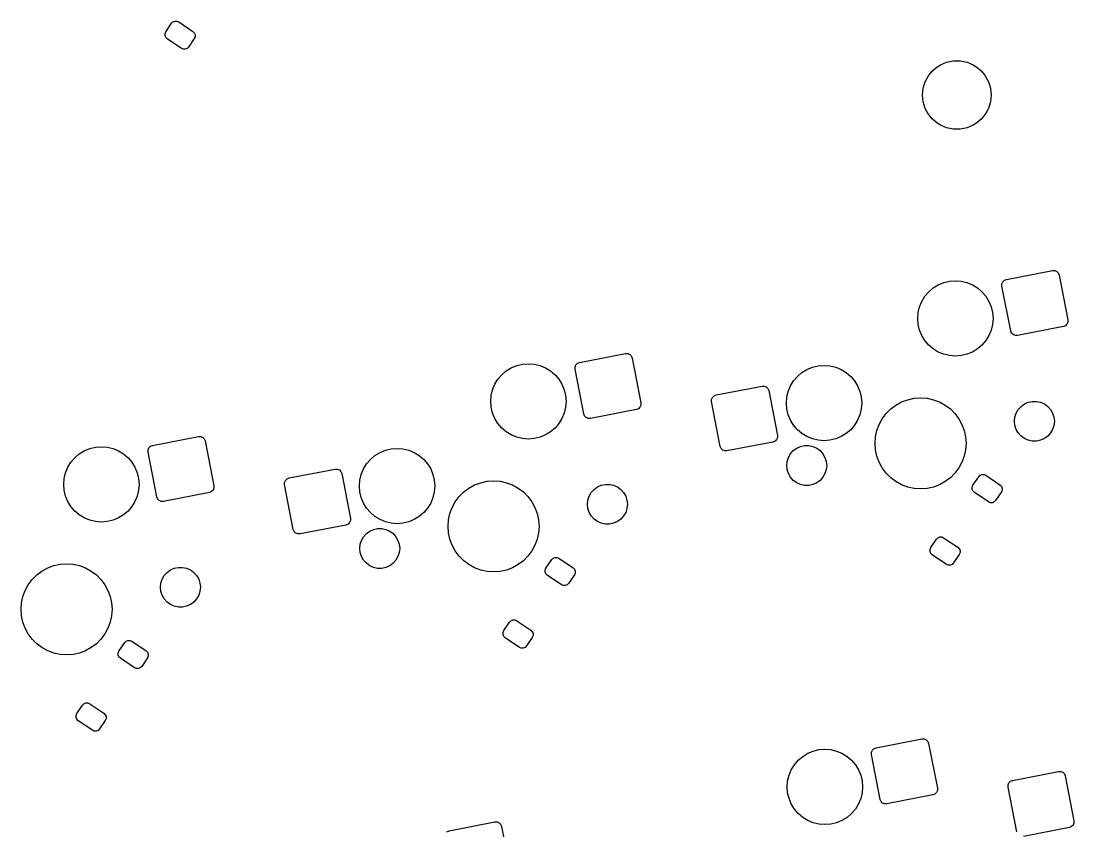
# Model space of a CAD drawing. Extents: x 101 to 518, y -308 to -134.
# Drawn here: x 300.83 to 346.94, y -213.43 to -177.96 of the extents above; entities that cross this region are included whole.
import ezdxf

# ---------------------------------------------------------------- set-up
doc = ezdxf.new("R2010")
doc.units = 0
doc.layers.add('BLACK', color=7, linetype='CONTINUOUS')

msp = doc.modelspace()

# ---------------------------------------------------------------- linework, layer by layer
at = {"layer": 'BLACK', "linetype": 'CONTINUOUS'}
for p, q in [((307.418812, -178.051044), (307.48116, -177.989238)), ((307.48116, -177.989238), (307.562413, -177.955996)), ((307.562413, -177.955996), (307.650203, -177.956379)), ((307.650203, -177.956379), (307.731164, -177.990329)), ((307.731164, -177.990329), (308.352942, -178.409723)), ((307.133225, -178.505071), (307.167175, -178.424111)), ((307.167175, -178.424111), (307.418812, -178.051044)), ((308.352942, -178.409723), (308.414748, -178.472071)), ((307.132842, -178.592861), (307.133225, -178.505071)), ((307.166084, -178.674115), (307.132842, -178.592861)), ((307.22789, -178.736463), (307.166084, -178.674115)), ((307.849668, -179.155857), (307.22789, -178.736463)), ((308.413657, -178.722075), (308.16202, -179.095142)), ((308.447607, -178.641115), (308.413657, -178.722075)), ((308.414748, -178.472071), (308.44799, -178.553325)), ((308.44799, -178.553325), (308.447607, -178.641115)), ((307.930629, -179.189807), (307.849668, -179.155857)), ((308.018419, -179.19019), (307.930629, -179.189807)), ((308.099672, -179.156948), (308.018419, -179.19019)), ((308.16202, -179.095142), (308.099672, -179.156948)), ((343.985327, -189.27359), (345.997663, -188.882432)), ((345.997663, -188.882432), (346.095207, -188.882857)), ((346.095207, -188.882857), (346.185163, -188.920579)), ((346.185163, -188.920579), (346.253836, -188.989854)), ((346.253836, -188.989854), (346.290772, -189.080136)), ((340.775383, -189.647539), (340.996145, -189.512256)), ((340.996145, -189.512256), (341.235351, -189.413174)), ((341.235351, -189.413174), (341.487112, -189.352731)), ((341.487112, -189.352731), (341.745229, -189.332417)), ((341.745229, -189.332417), (342.003346, -189.352731)), ((342.003346, -189.352731), (342.255107, -189.413174)), ((342.255107, -189.413174), (342.494313, -189.512256)), ((342.494313, -189.512256), (342.715075, -189.647539)), ((343.787622, -189.566699), (343.788048, -189.469155)), ((343.788048, -189.469155), (343.825769, -189.379199)), ((343.825769, -189.379199), (343.895045, -189.310525)), ((343.895045, -189.310525), (343.985327, -189.27359)), ((346.290772, -189.080136), (346.67239, -191.043391)), ((340.410351, -190.012571), (340.578503, -189.815691)), ((340.578503, -189.815691), (340.775383, -189.647539)), ((342.715075, -189.647539), (342.911955, -189.815691)), ((342.911955, -189.815691), (343.080107, -190.012571)), ((344.16924, -191.529954), (343.787622, -189.566699)), ((340.175986, -190.472539), (340.275068, -190.233333)), ((340.275068, -190.233333), (340.410351, -190.012571)), ((343.080107, -190.012571), (343.21539, -190.233333)), ((343.21539, -190.233333), (343.314472, -190.472539)), ((340.095229, -190.982417), (340.115543, -190.7243)), ((340.115543, -190.7243), (340.175986, -190.472539)), ((343.314472, -190.472539), (343.374915, -190.7243)), ((343.374915, -190.7243), (343.395229, -190.982417)), ((340.115543, -191.240534), (340.095229, -190.982417)), ((340.175986, -191.492295), (340.115543, -191.240534)), ((343.374915, -191.240534), (343.314472, -191.492295)), ((343.395229, -190.982417), (343.374915, -191.240534)), ((346.474685, -191.3365), (344.462349, -191.727658)), ((346.564967, -191.299565), (346.474685, -191.3365)), ((346.634243, -191.230891), (346.564967, -191.299565)), ((346.671964, -191.140935), (346.634243, -191.230891)), ((346.67239, -191.043391), (346.671964, -191.140935)), ((340.275068, -191.731501), (340.175986, -191.492295)), ((340.410351, -191.952263), (340.275068, -191.731501)), ((343.21539, -191.731501), (343.080107, -191.952263)), ((343.314472, -191.492295), (343.21539, -191.731501)), ((344.206176, -191.620236), (344.16924, -191.529954)), ((344.274849, -191.689511), (344.206176, -191.620236)), ((344.364805, -191.727233), (344.274849, -191.689511)), ((344.462349, -191.727658), (344.364805, -191.727233)), ((340.578503, -192.149143), (340.410351, -191.952263)), ((340.775383, -192.317295), (340.578503, -192.149143)), ((342.911955, -192.149143), (342.715075, -192.317295)), ((343.080107, -191.952263), (342.911955, -192.149143)), ((325.285329, -192.908501), (327.297665, -192.517343)), ((327.297665, -192.517343), (327.395209, -192.517768)), ((327.395209, -192.517768), (327.485165, -192.55549)), ((327.485165, -192.55549), (327.553838, -192.624765)), ((327.553838, -192.624765), (327.590774, -192.715047)), ((327.590774, -192.715047), (327.972392, -194.678302)), ((340.996145, -192.452578), (340.775383, -192.317295)), ((341.235351, -192.55166), (340.996145, -192.452578)), ((341.487112, -192.612103), (341.235351, -192.55166)), ((341.745229, -192.632417), (341.487112, -192.612103)), ((342.003346, -192.612103), (341.745229, -192.632417)), ((342.255107, -192.55166), (342.003346, -192.612103)), ((342.494313, -192.452578), (342.255107, -192.55166)), ((342.715075, -192.317295), (342.494313, -192.452578)), ((322.075385, -193.28245), (322.296147, -193.147167)), ((322.296147, -193.147167), (322.535353, -193.048085)), ((322.535353, -193.048085), (322.787114, -192.987642)), ((322.787114, -192.987642), (323.045231, -192.967328)), ((323.045231, -192.967328), (323.303348, -192.987642)), ((323.303348, -192.987642), (323.555109, -193.048085)), ((323.555109, -193.048085), (323.794315, -193.147167)), ((323.794315, -193.147167), (324.015077, -193.28245)), ((325.087624, -193.20161), (325.08805, -193.104066)), ((325.469242, -195.164865), (325.087624, -193.20161)), ((325.08805, -193.104066), (325.125771, -193.01411)), ((325.125771, -193.01411), (325.195047, -192.945436)), ((325.195047, -192.945436), (325.285329, -192.908501)), ((335.247468, -193.217226), (335.486674, -193.118144)), ((335.486674, -193.118144), (335.738435, -193.057701)), ((335.738435, -193.057701), (335.996552, -193.037387)), ((335.996552, -193.037387), (336.254669, -193.057701)), ((336.254669, -193.057701), (336.50643, -193.118144)), ((336.50643, -193.118144), (336.745636, -193.217226)), ((321.57507, -193.868244), (321.710353, -193.647482)), ((321.710353, -193.647482), (321.878505, -193.450602)), ((321.878505, -193.450602), (322.075385, -193.28245)), ((324.015077, -193.28245), (324.211957, -193.450602)), ((324.211957, -193.450602), (324.380109, -193.647482)), ((324.380109, -193.647482), (324.515392, -193.868244)), ((334.661674, -193.717541), (334.829826, -193.520661)), ((334.829826, -193.520661), (335.026706, -193.352509)), ((335.026706, -193.352509), (335.247468, -193.217226)), ((336.745636, -193.217226), (336.966398, -193.352509)), ((336.966398, -193.352509), (337.163278, -193.520661)), ((337.163278, -193.520661), (337.33143, -193.717541)), ((321.415545, -194.359211), (321.475988, -194.10745)), ((321.475988, -194.10745), (321.57507, -193.868244)), ((324.515392, -193.868244), (324.614474, -194.10745)), ((324.614474, -194.10745), (324.674917, -194.359211)), ((331.267096, -194.333304), (333.279432, -193.942146)), ((333.279432, -193.942146), (333.376976, -193.942571)), ((333.376976, -193.942571), (333.466932, -193.980293)), ((333.466932, -193.980293), (333.535605, -194.049568)), ((333.535605, -194.049568), (333.572541, -194.13985)), ((334.427309, -194.177509), (334.526391, -193.938303)), ((334.526391, -193.938303), (334.661674, -193.717541)), ((337.33143, -193.717541), (337.466713, -193.938303)), ((337.466713, -193.938303), (337.565795, -194.177509)), ((321.395231, -194.617328), (321.415545, -194.359211)), ((324.674917, -194.359211), (324.695231, -194.617328)), ((331.069391, -194.626413), (331.069817, -194.528869)), ((331.069817, -194.528869), (331.107538, -194.438913)), ((331.107538, -194.438913), (331.176814, -194.370239)), ((331.176814, -194.370239), (331.267096, -194.333304)), ((333.572541, -194.13985), (333.954159, -196.103105)), ((334.346552, -194.687387), (334.366866, -194.42927)), ((334.366866, -194.42927), (334.427309, -194.177509)), ((337.565795, -194.177509), (337.626238, -194.42927)), ((337.626238, -194.42927), (337.646552, -194.687387)), ((339.39291, -194.640023), (339.659459, -194.540605)), ((339.659459, -194.540605), (339.937444, -194.480133)), ((339.937444, -194.480133), (340.221206, -194.459838)), ((340.221206, -194.459838), (340.504968, -194.480133)), ((340.504968, -194.480133), (340.782953, -194.540605)), ((340.782953, -194.540605), (341.049502, -194.640023)), ((321.415545, -194.875445), (321.395231, -194.617328)), ((321.475988, -195.127206), (321.415545, -194.875445)), ((324.674917, -194.875445), (324.614474, -195.127206)), ((324.695231, -194.617328), (324.674917, -194.875445)), ((327.774687, -194.971411), (325.762351, -195.362569)), ((327.864969, -194.934476), (327.774687, -194.971411)), ((327.934245, -194.865802), (327.864969, -194.934476)), ((327.971966, -194.775846), (327.934245, -194.865802)), ((327.972392, -194.678302), (327.971966, -194.775846)), ((331.451009, -196.589668), (331.069391, -194.626413)), ((334.366866, -194.945504), (334.346552, -194.687387)), ((334.427309, -195.197265), (334.366866, -194.945504)), ((337.626238, -194.945504), (337.565795, -195.197265)), ((337.646552, -194.687387), (337.626238, -194.945504)), ((338.714317, -195.148011), (338.915479, -194.946849)), ((338.915479, -194.946849), (339.143222, -194.776363)), ((339.143222, -194.776363), (339.39291, -194.640023)), ((341.049502, -194.640023), (341.29919, -194.776363)), ((341.29919, -194.776363), (341.526933, -194.946849)), ((341.526933, -194.946849), (341.728095, -195.148011)), ((344.40852, -195.128533), (344.499982, -194.970116)), ((344.499982, -194.970116), (344.622383, -194.834176)), ((344.622383, -194.834176), (344.770372, -194.726656)), ((344.770372, -194.726656), (344.937482, -194.652254)), ((344.937482, -194.652254), (345.11641, -194.614221)), ((345.11641, -194.614221), (345.299334, -194.614221)), ((345.299334, -194.614221), (345.478262, -194.652254)), ((345.478262, -194.652254), (345.645372, -194.726656)), ((345.645372, -194.726656), (345.793361, -194.834176)), ((345.793361, -194.834176), (345.915762, -194.970116)), ((345.915762, -194.970116), (346.007224, -195.128533)), ((321.57507, -195.366412), (321.475988, -195.127206)), ((321.710353, -195.587174), (321.57507, -195.366412)), ((324.515392, -195.366412), (324.380109, -195.587174)), ((324.614474, -195.127206), (324.515392, -195.366412)), ((325.506178, -195.255147), (325.469242, -195.164865)), ((325.574851, -195.324422), (325.506178, -195.255147)), ((325.664807, -195.362144), (325.574851, -195.324422)), ((325.762351, -195.362569), (325.664807, -195.362144)), ((334.526391, -195.436471), (334.427309, -195.197265)), ((334.661674, -195.657233), (334.526391, -195.436471)), ((337.466713, -195.436471), (337.33143, -195.657233)), ((337.565795, -195.197265), (337.466713, -195.436471)), ((338.407491, -195.625442), (338.543831, -195.375754)), ((338.543831, -195.375754), (338.714317, -195.148011)), ((341.728095, -195.148011), (341.898581, -195.375754)), ((341.898581, -195.375754), (342.034921, -195.625442)), ((344.332872, -195.484428), (344.351993, -195.302505)), ((344.351993, -195.666351), (344.332872, -195.484428)), ((344.351993, -195.302505), (344.40852, -195.128533)), ((346.007224, -195.128533), (346.063751, -195.302505)), ((346.063751, -195.302505), (346.082872, -195.484428)), ((346.082872, -195.484428), (346.063751, -195.666351)), ((321.878505, -195.784054), (321.710353, -195.587174)), ((322.075385, -195.952206), (321.878505, -195.784054)), ((322.296147, -196.087489), (322.075385, -195.952206)), ((324.015077, -195.952206), (323.794315, -196.087489)), ((324.211957, -195.784054), (324.015077, -195.952206)), ((324.380109, -195.587174), (324.211957, -195.784054)), ((334.829826, -195.854113), (334.661674, -195.657233)), ((335.026706, -196.022265), (334.829826, -195.854113)), ((337.163278, -195.854113), (336.966398, -196.022265)), ((337.33143, -195.657233), (337.163278, -195.854113)), ((338.247601, -196.169976), (338.308073, -195.891991)), ((338.308073, -195.891991), (338.407491, -195.625442)), ((342.034921, -195.625442), (342.134339, -195.891991)), ((342.134339, -195.891991), (342.194811, -196.169976)), ((344.40852, -195.840323), (344.351993, -195.666351)), ((344.499982, -195.99874), (344.40852, -195.840323)), ((346.007224, -195.840323), (345.915762, -195.99874)), ((346.063751, -195.666351), (346.007224, -195.840323)), ((306.585331, -196.543413), (308.597667, -196.152255)), ((308.597667, -196.152255), (308.695211, -196.15268)), ((308.695211, -196.15268), (308.785167, -196.190402)), ((308.785167, -196.190402), (308.85384, -196.259677)), ((308.85384, -196.259677), (308.890776, -196.349959)), ((308.890776, -196.349959), (309.272394, -198.313214)), ((322.535353, -196.186571), (322.296147, -196.087489)), ((322.787114, -196.247014), (322.535353, -196.186571)), ((323.045231, -196.267328), (322.787114, -196.247014)), ((323.303348, -196.247014), (323.045231, -196.267328)), ((323.555109, -196.186571), (323.303348, -196.247014)), ((323.794315, -196.087489), (323.555109, -196.186571)), ((333.756454, -196.396214), (331.744118, -196.787372)), ((333.846736, -196.359279), (333.756454, -196.396214)), ((333.916012, -196.290605), (333.846736, -196.359279)), ((333.953733, -196.200649), (333.916012, -196.290605)), ((333.954159, -196.103105), (333.953733, -196.200649)), ((335.247468, -196.157548), (335.026706, -196.022265)), ((335.486674, -196.25663), (335.247468, -196.157548)), ((335.738435, -196.317073), (335.486674, -196.25663)), ((335.996552, -196.337387), (335.738435, -196.317073)), ((336.254669, -196.317073), (335.996552, -196.337387)), ((336.50643, -196.25663), (336.254669, -196.317073)), ((336.745636, -196.157548), (336.50643, -196.25663)), ((336.966398, -196.022265), (336.745636, -196.157548)), ((338.227306, -196.453738), (338.247601, -196.169976)), ((342.194811, -196.169976), (342.215106, -196.453738)), ((344.622383, -196.13468), (344.499982, -195.99874)), ((344.770372, -196.2422), (344.622383, -196.13468)), ((344.937482, -196.316602), (344.770372, -196.2422)), ((345.11641, -196.354635), (344.937482, -196.316602)), ((345.299334, -196.354635), (345.11641, -196.354635)), ((345.478262, -196.316602), (345.299334, -196.354635)), ((345.645372, -196.2422), (345.478262, -196.316602)), ((345.793361, -196.13468), (345.645372, -196.2422)), ((345.915762, -195.99874), (345.793361, -196.13468)), ((303.375387, -196.917362), (303.596149, -196.782079)), ((303.596149, -196.782079), (303.835355, -196.682997)), ((303.835355, -196.682997), (304.087116, -196.622554)), ((304.087116, -196.622554), (304.345233, -196.60224)), ((304.345233, -196.60224), (304.60335, -196.622554)), ((304.60335, -196.622554), (304.855111, -196.682997)), ((304.855111, -196.682997), (305.094317, -196.782079)), ((305.094317, -196.782079), (305.315079, -196.917362)), ((306.387626, -196.836522), (306.388052, -196.738978)), ((306.769244, -198.799777), (306.387626, -196.836522)), ((306.388052, -196.738978), (306.425773, -196.649022)), ((306.425773, -196.649022), (306.495049, -196.580348)), ((306.495049, -196.580348), (306.585331, -196.543413)), ((316.326708, -196.98742), (316.54747, -196.852137)), ((316.54747, -196.852137), (316.786676, -196.753055)), ((316.786676, -196.753055), (317.038437, -196.692612)), ((317.038437, -196.692612), (317.296554, -196.672298)), ((317.296554, -196.672298), (317.554671, -196.692612)), ((317.554671, -196.692612), (317.806432, -196.753055)), ((317.806432, -196.753055), (318.045638, -196.852137)), ((318.045638, -196.852137), (318.2664, -196.98742)), ((331.487945, -196.67995), (331.451009, -196.589668)), ((331.556618, -196.749225), (331.487945, -196.67995)), ((331.646574, -196.786947), (331.556618, -196.749225)), ((331.744118, -196.787372), (331.646574, -196.786947)), ((334.52665, -196.908736), (334.649051, -196.772796)), ((334.649051, -196.772796), (334.79704, -196.665276)), ((334.79704, -196.665276), (334.96415, -196.590874)), ((334.96415, -196.590874), (335.143078, -196.552841)), ((335.143078, -196.552841), (335.326002, -196.552841)), ((335.326002, -196.552841), (335.50493, -196.590874)), ((335.50493, -196.590874), (335.67204, -196.665276)), ((335.67204, -196.665276), (335.820029, -196.772796)), ((335.820029, -196.772796), (335.94243, -196.908736)), ((338.247601, -196.7375), (338.227306, -196.453738)), ((338.308073, -197.015485), (338.247601, -196.7375)), ((342.194811, -196.7375), (342.134339, -197.015485)), ((342.215106, -196.453738), (342.194811, -196.7375)), ((302.875072, -197.503156), (303.010355, -197.282394)), ((303.010355, -197.282394), (303.178507, -197.085514)), ((303.178507, -197.085514), (303.375387, -196.917362)), ((305.315079, -196.917362), (305.511959, -197.085514)), ((305.511959, -197.085514), (305.680111, -197.282394)), ((305.680111, -197.282394), (305.815394, -197.503156)), ((315.826393, -197.573214), (315.961676, -197.352452)), ((315.961676, -197.352452), (316.129828, -197.155572)), ((316.129828, -197.155572), (316.326708, -196.98742)), ((318.2664, -196.98742), (318.46328, -197.155572)), ((318.46328, -197.155572), (318.631432, -197.352452)), ((318.631432, -197.352452), (318.766715, -197.573214)), ((334.35954, -197.423048), (334.378661, -197.241125)), ((334.378661, -197.241125), (334.435188, -197.067153)), ((334.435188, -197.067153), (334.52665, -196.908736)), ((335.94243, -196.908736), (336.033892, -197.067153)), ((336.033892, -197.067153), (336.090419, -197.241125)), ((336.090419, -197.241125), (336.10954, -197.423048)), ((338.407491, -197.282034), (338.308073, -197.015485)), ((338.543831, -197.531722), (338.407491, -197.282034)), ((342.034921, -197.282034), (341.898581, -197.531722)), ((342.134339, -197.015485), (342.034921, -197.282034)), ((302.715547, -197.994123), (302.77599, -197.742362)), ((302.77599, -197.742362), (302.875072, -197.503156)), ((305.815394, -197.503156), (305.914476, -197.742362)), ((305.914476, -197.742362), (305.974919, -197.994123)), ((312.567098, -197.968215), (314.579434, -197.577057)), ((314.579434, -197.577057), (314.676978, -197.577482)), ((314.676978, -197.577482), (314.766934, -197.615204)), ((314.766934, -197.615204), (314.835607, -197.684479)), ((314.835607, -197.684479), (314.872543, -197.774761)), ((314.872543, -197.774761), (315.254161, -199.738016)), ((315.666868, -198.064181), (315.727311, -197.81242)), ((315.727311, -197.81242), (315.826393, -197.573214)), ((318.766715, -197.573214), (318.865797, -197.81242)), ((318.865797, -197.81242), (318.92624, -198.064181)), ((334.378661, -197.604971), (334.35954, -197.423048)), ((334.435188, -197.778943), (334.378661, -197.604971)), ((334.52665, -197.93736), (334.435188, -197.778943)), ((336.033892, -197.778943), (335.94243, -197.93736)), ((336.090419, -197.604971), (336.033892, -197.778943)), ((336.10954, -197.423048), (336.090419, -197.604971)), ((338.714317, -197.759465), (338.543831, -197.531722)), ((338.915479, -197.960627), (338.714317, -197.759465)), ((341.728095, -197.759465), (341.526933, -197.960627)), ((341.898581, -197.531722), (341.728095, -197.759465)), ((342.82886, -197.851043), (342.910113, -197.817801)), ((342.910113, -197.817801), (342.997903, -197.818184)), ((342.997903, -197.818184), (343.078864, -197.852134)), ((302.695233, -198.25224), (302.715547, -197.994123)), ((302.715547, -198.510357), (302.695233, -198.25224)), ((305.974919, -197.994123), (305.995233, -198.25224)), ((305.995233, -198.25224), (305.974919, -198.510357)), ((312.369393, -198.261324), (312.369819, -198.16378)), ((312.751011, -200.224579), (312.369393, -198.261324)), ((312.369819, -198.16378), (312.40754, -198.073824)), ((312.40754, -198.073824), (312.476816, -198.00515)), ((312.476816, -198.00515), (312.567098, -197.968215)), ((315.646554, -198.322298), (315.666868, -198.064181)), ((318.92624, -198.064181), (318.946554, -198.322298)), ((320.443224, -198.411274), (320.692912, -198.274934)), ((320.692912, -198.274934), (320.959461, -198.175516)), ((320.959461, -198.175516), (321.237446, -198.115044)), ((321.237446, -198.115044), (321.521208, -198.094749)), ((321.521208, -198.094749), (321.80497, -198.115044)), ((321.80497, -198.115044), (322.082955, -198.175516)), ((322.082955, -198.175516), (322.349504, -198.274934)), ((322.349504, -198.274934), (322.599192, -198.411274)), ((326.237484, -198.287165), (326.416412, -198.249132)), ((326.416412, -198.249132), (326.599336, -198.249132)), ((326.599336, -198.249132), (326.778264, -198.287165)), ((334.649051, -198.0733), (334.52665, -197.93736)), ((334.79704, -198.18082), (334.649051, -198.0733)), ((334.96415, -198.255222), (334.79704, -198.18082)), ((335.143078, -198.293255), (334.96415, -198.255222)), ((335.50493, -198.255222), (335.326002, -198.293255)), ((335.67204, -198.18082), (335.50493, -198.255222)), ((335.820029, -198.0733), (335.67204, -198.18082)), ((335.94243, -197.93736), (335.820029, -198.0733)), ((339.143222, -198.131113), (338.915479, -197.960627)), ((339.39291, -198.267453), (339.143222, -198.131113)), ((339.659459, -198.366871), (339.39291, -198.267453)), ((341.049502, -198.267453), (340.782953, -198.366871)), ((341.29919, -198.131113), (341.049502, -198.267453)), ((341.526933, -197.960627), (341.29919, -198.131113)), ((342.514875, -198.285916), (342.766512, -197.912849)), ((342.766512, -197.912849), (342.82886, -197.851043)), ((343.078864, -197.852134), (343.700642, -198.271528)), ((343.700642, -198.271528), (343.762448, -198.333876)), ((302.77599, -198.762118), (302.715547, -198.510357)), ((305.974919, -198.510357), (305.914476, -198.762118)), ((309.074689, -198.606323), (307.062353, -198.997481)), ((309.164971, -198.569388), (309.074689, -198.606323)), ((309.234247, -198.500714), (309.164971, -198.569388)), ((309.271968, -198.410758), (309.234247, -198.500714)), ((309.272394, -198.313214), (309.271968, -198.410758)), ((315.666868, -198.580415), (315.646554, -198.322298)), ((315.727311, -198.832176), (315.666868, -198.580415)), ((318.92624, -198.580415), (318.865797, -198.832176)), ((318.946554, -198.322298), (318.92624, -198.580415)), ((320.014319, -198.782922), (320.215481, -198.58176)), ((320.215481, -198.58176), (320.443224, -198.411274)), ((322.599192, -198.411274), (322.826935, -198.58176)), ((322.826935, -198.58176), (323.028097, -198.782922)), ((325.708522, -198.763444), (325.799984, -198.605027)), ((325.799984, -198.605027), (325.922385, -198.469087)), ((325.922385, -198.469087), (326.070374, -198.361567)), ((326.070374, -198.361567), (326.237484, -198.287165)), ((326.778264, -198.287165), (326.945374, -198.361567)), ((326.945374, -198.361567), (327.093363, -198.469087)), ((327.093363, -198.469087), (327.215764, -198.605027)), ((327.215764, -198.605027), (327.307226, -198.763444)), ((335.326002, -198.293255), (335.143078, -198.293255)), ((339.937444, -198.427343), (339.659459, -198.366871)), ((340.221206, -198.447638), (339.937444, -198.427343)), ((340.504968, -198.427343), (340.221206, -198.447638)), ((340.782953, -198.366871), (340.504968, -198.427343)), ((342.480542, -198.454666), (342.480925, -198.366876)), ((342.513784, -198.53592), (342.480542, -198.454666)), ((342.480925, -198.366876), (342.514875, -198.285916)), ((342.57559, -198.598268), (342.513784, -198.53592)), ((343.197368, -199.017662), (342.57559, -198.598268)), ((343.761357, -198.58388), (343.50972, -198.956947)), ((343.795307, -198.50292), (343.761357, -198.58388)), ((343.762448, -198.333876), (343.79569, -198.41513)), ((343.79569, -198.41513), (343.795307, -198.50292)), ((302.875072, -199.001324), (302.77599, -198.762118)), ((303.010355, -199.222086), (302.875072, -199.001324)), ((305.815394, -199.001324), (305.680111, -199.222086)), ((305.914476, -198.762118), (305.815394, -199.001324)), ((306.80618, -198.890059), (306.769244, -198.799777)), ((306.874853, -198.959334), (306.80618, -198.890059)), ((306.964809, -198.997056), (306.874853, -198.959334)), ((307.062353, -198.997481), (306.964809, -198.997056)), ((315.826393, -199.071382), (315.727311, -198.832176)), ((315.961676, -199.292144), (315.826393, -199.071382)), ((318.766715, -199.071382), (318.631432, -199.292144)), ((318.865797, -198.832176), (318.766715, -199.071382)), ((319.707493, -199.260353), (319.843833, -199.010665)), ((319.843833, -199.010665), (320.014319, -198.782922)), ((323.028097, -198.782922), (323.198583, -199.010665)), ((323.198583, -199.010665), (323.334923, -199.260353)), ((325.632874, -199.119339), (325.651995, -198.937416)), ((325.651995, -199.301262), (325.632874, -199.119339)), ((325.651995, -198.937416), (325.708522, -198.763444)), ((327.307226, -198.763444), (327.363753, -198.937416)), ((327.363753, -198.937416), (327.382874, -199.119339)), ((327.382874, -199.119339), (327.363753, -199.301262)), ((343.278329, -199.051612), (343.197368, -199.017662)), ((343.366119, -199.051995), (343.278329, -199.051612)), ((343.447372, -199.018753), (343.366119, -199.051995)), ((343.50972, -198.956947), (343.447372, -199.018753)), ((303.178507, -199.418966), (303.010355, -199.222086)), ((303.375387, -199.587118), (303.178507, -199.418966)), ((303.596149, -199.722401), (303.375387, -199.587118)), ((305.315079, -199.587118), (305.094317, -199.722401)), ((305.511959, -199.418966), (305.315079, -199.587118)), ((305.680111, -199.222086), (305.511959, -199.418966)), ((316.129828, -199.489024), (315.961676, -199.292144)), ((316.326708, -199.657176), (316.129828, -199.489024)), ((316.54747, -199.792459), (316.326708, -199.657176)), ((318.2664, -199.657176), (318.045638, -199.792459)), ((318.46328, -199.489024), (318.2664, -199.657176)), ((318.631432, -199.292144), (318.46328, -199.489024)), ((319.547603, -199.804887), (319.608075, -199.526902)), ((319.608075, -199.526902), (319.707493, -199.260353)), ((323.334923, -199.260353), (323.434341, -199.526902)), ((323.434341, -199.526902), (323.494813, -199.804887)), ((325.708522, -199.475234), (325.651995, -199.301262)), ((325.799984, -199.633651), (325.708522, -199.475234)), ((325.922385, -199.769591), (325.799984, -199.633651)), ((327.215764, -199.633651), (327.093363, -199.769591)), ((327.307226, -199.475234), (327.215764, -199.633651)), ((327.363753, -199.301262), (327.307226, -199.475234)), ((303.835355, -199.821483), (303.596149, -199.722401)), ((304.087116, -199.881926), (303.835355, -199.821483)), ((304.345233, -199.90224), (304.087116, -199.881926)), ((304.60335, -199.881926), (304.345233, -199.90224)), ((304.855111, -199.821483), (304.60335, -199.881926)), ((305.094317, -199.722401), (304.855111, -199.821483)), ((315.056456, -200.031125), (313.04412, -200.422283)), ((315.146738, -199.99419), (315.056456, -200.031125)), ((315.216014, -199.925516), (315.146738, -199.99419)), ((315.253735, -199.83556), (315.216014, -199.925516)), ((315.254161, -199.738016), (315.253735, -199.83556)), ((316.786676, -199.891541), (316.54747, -199.792459)), ((317.038437, -199.951984), (316.786676, -199.891541)), ((317.296554, -199.972298), (317.038437, -199.951984)), ((317.554671, -199.951984), (317.296554, -199.972298)), ((317.806432, -199.891541), (317.554671, -199.951984)), ((318.045638, -199.792459), (317.806432, -199.891541)), ((319.527308, -200.088649), (319.547603, -199.804887)), ((319.547603, -200.372411), (319.527308, -200.088649)), ((323.494813, -199.804887), (323.515108, -200.088649)), ((323.515108, -200.088649), (323.494813, -200.372411)), ((326.070374, -199.877111), (325.922385, -199.769591)), ((326.237484, -199.951513), (326.070374, -199.877111)), ((326.416412, -199.989546), (326.237484, -199.951513)), ((326.599336, -199.989546), (326.416412, -199.989546)), ((326.778264, -199.951513), (326.599336, -199.989546)), ((326.945374, -199.877111), (326.778264, -199.951513)), ((327.093363, -199.769591), (326.945374, -199.877111)), ((312.787947, -200.314861), (312.751011, -200.224579)), ((312.85662, -200.384136), (312.787947, -200.314861)), ((312.946576, -200.421858), (312.85662, -200.384136)), ((313.04412, -200.422283), (312.946576, -200.421858)), ((315.73519, -200.702064), (315.826652, -200.543647)), ((315.826652, -200.543647), (315.949053, -200.407707)), ((315.949053, -200.407707), (316.097042, -200.300187)), ((316.097042, -200.300187), (316.264152, -200.225785)), ((316.264152, -200.225785), (316.44308, -200.187752)), ((316.44308, -200.187752), (316.626004, -200.187752)), ((316.626004, -200.187752), (316.804932, -200.225785)), ((316.804932, -200.225785), (316.972042, -200.300187)), ((316.972042, -200.300187), (317.120031, -200.407707)), ((317.120031, -200.407707), (317.242432, -200.543647)), ((317.242432, -200.543647), (317.333894, -200.702064)), ((319.608075, -200.650396), (319.547603, -200.372411)), ((323.494813, -200.372411), (323.434341, -200.650396)), ((340.983524, -200.586867), (341.064777, -200.553625)), ((341.064777, -200.553625), (341.152567, -200.554008)), ((341.152567, -200.554008), (341.233528, -200.587958)), ((315.659542, -201.057959), (315.678663, -200.876036)), ((315.678663, -200.876036), (315.73519, -200.702064)), ((317.333894, -200.702064), (317.390421, -200.876036)), ((317.390421, -200.876036), (317.409542, -201.057959)), ((319.707493, -200.916945), (319.608075, -200.650396)), ((319.843833, -201.166633), (319.707493, -200.916945)), ((323.334923, -200.916945), (323.198583, -201.166633)), ((323.434341, -200.650396), (323.334923, -200.916945)), ((340.635589, -201.1027), (340.669539, -201.02174)), ((340.669539, -201.02174), (340.921176, -200.648673)), ((340.921176, -200.648673), (340.983524, -200.586867)), ((341.233528, -200.587958), (341.855306, -201.007352)), ((341.855306, -201.007352), (341.917112, -201.0697)), ((315.678663, -201.239882), (315.659542, -201.057959)), ((315.73519, -201.413854), (315.678663, -201.239882)), ((315.826652, -201.572271), (315.73519, -201.413854)), ((317.333894, -201.413854), (317.242432, -201.572271)), ((317.390421, -201.239882), (317.333894, -201.413854)), ((317.409542, -201.057959), (317.390421, -201.239882)), ((320.014319, -201.394376), (319.843833, -201.166633)), ((320.215481, -201.595538), (320.014319, -201.394376)), ((323.028097, -201.394376), (322.826935, -201.595538)), ((323.198583, -201.166633), (323.028097, -201.394376)), ((324.066514, -201.547761), (324.128862, -201.485955)), ((324.128862, -201.485955), (324.210115, -201.452713)), ((324.210115, -201.452713), (324.297905, -201.453096)), ((324.297905, -201.453096), (324.378866, -201.487046)), ((324.378866, -201.487046), (325.000644, -201.90644)), ((340.635206, -201.19049), (340.635589, -201.1027)), ((340.668448, -201.271744), (340.635206, -201.19049)), ((340.730254, -201.334092), (340.668448, -201.271744)), ((341.352032, -201.753486), (340.730254, -201.334092)), ((341.916021, -201.319704), (341.664384, -201.692771)), ((341.949971, -201.238744), (341.916021, -201.319704)), ((341.917112, -201.0697), (341.950354, -201.150954)), ((341.950354, -201.150954), (341.949971, -201.238744)), ((301.743226, -202.046186), (301.992914, -201.909846)), ((301.992914, -201.909846), (302.259463, -201.810428)), ((302.259463, -201.810428), (302.537448, -201.749956)), ((302.537448, -201.749956), (302.82121, -201.729661)), ((302.82121, -201.729661), (303.104972, -201.749956)), ((303.104972, -201.749956), (303.382957, -201.810428)), ((303.382957, -201.810428), (303.649506, -201.909846)), ((303.649506, -201.909846), (303.899194, -202.046186)), ((307.370376, -201.996479), (307.537486, -201.922077)), ((307.537486, -201.922077), (307.716414, -201.884044)), ((307.716414, -201.884044), (307.899338, -201.884044)), ((307.899338, -201.884044), (308.078266, -201.922077)), ((308.078266, -201.922077), (308.245376, -201.996479)), ((315.949053, -201.708211), (315.826652, -201.572271)), ((316.097042, -201.815731), (315.949053, -201.708211)), ((316.264152, -201.890133), (316.097042, -201.815731)), ((316.44308, -201.928166), (316.264152, -201.890133)), ((316.626004, -201.928166), (316.44308, -201.928166)), ((316.804932, -201.890133), (316.626004, -201.928166)), ((316.972042, -201.815731), (316.804932, -201.890133)), ((317.120031, -201.708211), (316.972042, -201.815731)), ((317.242432, -201.572271), (317.120031, -201.708211)), ((320.443224, -201.766024), (320.215481, -201.595538)), ((320.692912, -201.902364), (320.443224, -201.766024)), ((320.959461, -202.001782), (320.692912, -201.902364)), ((322.349504, -201.902364), (322.082955, -202.001782)), ((322.599192, -201.766024), (322.349504, -201.902364)), ((322.826935, -201.595538), (322.599192, -201.766024)), ((323.780927, -202.001788), (323.814877, -201.920828)), ((323.814877, -201.920828), (324.066514, -201.547761)), ((325.000644, -201.90644), (325.06245, -201.968788)), ((325.06245, -201.968788), (325.095692, -202.050042)), ((341.432993, -201.787436), (341.352032, -201.753486)), ((341.520783, -201.787819), (341.432993, -201.787436)), ((341.602036, -201.754577), (341.520783, -201.787819)), ((341.664384, -201.692771), (341.602036, -201.754577)), ((301.143835, -202.645577), (301.314321, -202.417834)), ((301.314321, -202.417834), (301.515483, -202.216672)), ((301.515483, -202.216672), (301.743226, -202.046186)), ((303.899194, -202.046186), (304.126937, -202.216672)), ((304.126937, -202.216672), (304.328099, -202.417834)), ((304.328099, -202.417834), (304.498585, -202.645577)), ((306.951997, -202.572328), (307.008524, -202.398356)), ((307.008524, -202.398356), (307.099986, -202.239939)), ((307.099986, -202.239939), (307.222387, -202.103999)), ((307.222387, -202.103999), (307.370376, -201.996479)), ((308.245376, -201.996479), (308.393365, -202.103999)), ((308.393365, -202.103999), (308.515766, -202.239939)), ((308.515766, -202.239939), (308.607228, -202.398356)), ((308.607228, -202.398356), (308.663755, -202.572328)), ((321.237446, -202.062254), (320.959461, -202.001782)), ((321.521208, -202.082549), (321.237446, -202.062254)), ((321.80497, -202.062254), (321.521208, -202.082549)), ((322.082955, -202.001782), (321.80497, -202.062254)), ((323.780544, -202.089578), (323.780927, -202.001788)), ((323.813786, -202.170832), (323.780544, -202.089578)), ((323.875592, -202.23318), (323.813786, -202.170832)), ((324.49737, -202.652574), (323.875592, -202.23318)), ((325.061359, -202.218792), (324.809722, -202.591859)), ((325.095309, -202.137832), (325.061359, -202.218792)), ((325.095692, -202.050042), (325.095309, -202.137832)), ((301.007495, -202.895265), (301.143835, -202.645577)), ((304.498585, -202.645577), (304.634925, -202.895265)), ((306.932876, -202.754251), (306.951997, -202.572328)), ((306.951997, -202.936174), (306.932876, -202.754251)), ((308.663755, -202.572328), (308.682876, -202.754251)), ((308.682876, -202.754251), (308.663755, -202.936174)), ((324.578331, -202.686524), (324.49737, -202.652574)), ((324.666121, -202.686907), (324.578331, -202.686524)), ((324.747374, -202.653665), (324.666121, -202.686907)), ((324.809722, -202.591859), (324.747374, -202.653665)), ((300.847605, -203.439799), (300.908077, -203.161814)), ((300.908077, -203.161814), (301.007495, -202.895265)), ((304.634925, -202.895265), (304.734343, -203.161814)), ((304.734343, -203.161814), (304.794815, -203.439799)), ((307.008524, -203.110146), (306.951997, -202.936174)), ((307.099986, -203.268563), (307.008524, -203.110146)), ((307.222387, -203.404503), (307.099986, -203.268563)), ((308.515766, -203.268563), (308.393365, -203.404503)), ((308.607228, -203.110146), (308.515766, -203.268563)), ((308.663755, -202.936174), (308.607228, -203.110146)), ((300.82731, -203.723561), (300.847605, -203.439799)), ((300.847605, -204.007323), (300.82731, -203.723561)), ((304.794815, -203.439799), (304.81511, -203.723561)), ((304.81511, -203.723561), (304.794815, -204.007323)), ((307.370376, -203.512023), (307.222387, -203.404503)), ((307.537486, -203.586425), (307.370376, -203.512023)), ((307.716414, -203.624458), (307.537486, -203.586425)), ((307.899338, -203.624458), (307.716414, -203.624458)), ((308.078266, -203.586425), (307.899338, -203.624458)), ((308.245376, -203.512023), (308.078266, -203.586425)), ((308.393365, -203.404503), (308.245376, -203.512023)), ((300.908077, -204.285308), (300.847605, -204.007323)), ((304.794815, -204.007323), (304.734343, -204.285308)), ((322.221178, -204.283585), (322.283526, -204.221779)), ((322.283526, -204.221779), (322.364779, -204.188537)), ((322.364779, -204.188537), (322.452569, -204.18892)), ((322.452569, -204.18892), (322.53353, -204.22287)), ((322.53353, -204.22287), (323.155308, -204.642264)), ((301.007495, -204.551857), (300.908077, -204.285308)), ((301.143835, -204.801545), (301.007495, -204.551857)), ((304.634925, -204.551857), (304.498585, -204.801545)), ((304.734343, -204.285308), (304.634925, -204.551857)), ((321.935591, -204.737612), (321.969541, -204.656652)), ((321.969541, -204.656652), (322.221178, -204.283585)), ((323.155308, -204.642264), (323.217114, -204.704612)), ((323.217114, -204.704612), (323.250356, -204.785866)), ((301.314321, -205.029288), (301.143835, -204.801545)), ((301.515483, -205.23045), (301.314321, -205.029288)), ((304.328099, -205.029288), (304.126937, -205.23045)), ((304.498585, -204.801545), (304.328099, -205.029288)), ((305.114879, -205.555739), (305.366516, -205.182672)), ((305.366516, -205.182672), (305.428864, -205.120866)), ((305.428864, -205.120866), (305.510117, -205.087624)), ((305.510117, -205.087624), (305.597907, -205.088007)), ((305.597907, -205.088007), (305.678868, -205.121957)), ((305.678868, -205.121957), (306.300646, -205.541351)), ((321.935208, -204.825402), (321.935591, -204.737612)), ((321.96845, -204.906656), (321.935208, -204.825402)), ((322.030256, -204.969004), (321.96845, -204.906656)), ((322.652034, -205.388398), (322.030256, -204.969004)), ((323.216023, -204.954616), (322.964386, -205.327683)), ((323.249973, -204.873656), (323.216023, -204.954616)), ((323.250356, -204.785866), (323.249973, -204.873656)), ((301.743226, -205.400936), (301.515483, -205.23045)), ((301.992914, -205.537276), (301.743226, -205.400936)), ((302.259463, -205.636694), (301.992914, -205.537276)), ((302.537448, -205.697166), (302.259463, -205.636694)), ((303.382957, -205.636694), (303.104972, -205.697166)), ((303.649506, -205.537276), (303.382957, -205.636694)), ((303.899194, -205.400936), (303.649506, -205.537276)), ((304.126937, -205.23045), (303.899194, -205.400936)), ((305.080546, -205.724489), (305.080929, -205.636699)), ((305.080929, -205.636699), (305.114879, -205.555739)), ((306.300646, -205.541351), (306.362452, -205.603699)), ((306.362452, -205.603699), (306.395694, -205.684953)), ((322.732995, -205.422348), (322.652034, -205.388398)), ((322.820785, -205.422731), (322.732995, -205.422348)), ((322.902038, -205.389489), (322.820785, -205.422731)), ((322.964386, -205.327683), (322.902038, -205.389489)), ((302.82121, -205.717461), (302.537448, -205.697166)), ((303.104972, -205.697166), (302.82121, -205.717461)), ((305.113788, -205.805743), (305.080546, -205.724489)), ((305.175594, -205.868091), (305.113788, -205.805743)), ((305.797372, -206.287485), (305.175594, -205.868091)), ((306.361361, -205.853703), (306.109724, -206.22677)), ((306.395311, -205.772743), (306.361361, -205.853703)), ((306.395694, -205.684953), (306.395311, -205.772743)), ((305.878333, -206.321435), (305.797372, -206.287485)), ((305.966123, -206.321818), (305.878333, -206.321435)), ((306.047376, -206.288576), (305.966123, -206.321818)), ((306.109724, -206.22677), (306.047376, -206.288576)), ((303.269543, -208.291563), (303.52118, -207.918496)), ((303.52118, -207.918496), (303.583528, -207.85669)), ((303.583528, -207.85669), (303.664781, -207.823448)), ((303.664781, -207.823448), (303.752571, -207.823831)), ((303.752571, -207.823831), (303.833532, -207.857781)), ((303.833532, -207.857781), (304.45531, -208.277175)), ((303.23521, -208.460313), (303.235593, -208.372523)), ((303.235593, -208.372523), (303.269543, -208.291563)), ((304.45531, -208.277175), (304.517116, -208.339523)), ((304.517116, -208.339523), (304.550358, -208.420777)), ((304.550358, -208.420777), (304.549975, -208.508567)), ((303.268452, -208.541567), (303.23521, -208.460313)), ((303.330258, -208.603915), (303.268452, -208.541567)), ((303.952036, -209.023309), (303.330258, -208.603915)), ((304.516025, -208.589527), (304.264388, -208.962594)), ((304.549975, -208.508567), (304.516025, -208.589527)), ((304.032997, -209.057259), (303.952036, -209.023309)), ((304.120787, -209.057642), (304.032997, -209.057259)), ((304.20204, -209.0244), (304.120787, -209.057642)), ((304.264388, -208.962594), (304.20204, -209.0244)), ((338.179958, -209.827978), (338.27024, -209.791043)), ((338.27024, -209.791043), (340.282576, -209.399885)), ((340.282576, -209.399885), (340.38012, -209.40031)), ((340.38012, -209.40031), (340.470076, -209.438032)), ((340.470076, -209.438032), (340.538749, -209.507307)), ((340.538749, -209.507307), (340.575685, -209.597589)), ((340.575685, -209.597589), (340.957303, -211.560844)), ((334.863416, -210.333144), (335.060296, -210.164992)), ((335.060296, -210.164992), (335.281058, -210.029709)), ((335.281058, -210.029709), (335.520264, -209.930627)), ((335.520264, -209.930627), (335.772025, -209.870184)), ((335.772025, -209.870184), (336.030142, -209.84987)), ((336.030142, -209.84987), (336.288259, -209.870184)), ((336.288259, -209.870184), (336.54002, -209.930627)), ((336.54002, -209.930627), (336.779226, -210.029709)), ((336.779226, -210.029709), (336.999988, -210.164992)), ((336.999988, -210.164992), (337.196868, -210.333144)), ((338.072535, -210.084152), (338.072961, -209.986608)), ((338.454153, -212.047407), (338.072535, -210.084152)), ((338.072961, -209.986608), (338.110682, -209.896652)), ((338.110682, -209.896652), (338.179958, -209.827978)), ((334.559981, -210.750786), (334.695264, -210.530024)), ((334.695264, -210.530024), (334.863416, -210.333144)), ((337.196868, -210.333144), (337.36502, -210.530024)), ((337.36502, -210.530024), (337.500303, -210.750786)), ((334.400456, -211.241753), (334.460899, -210.989992)), ((334.460899, -210.989992), (334.559981, -210.750786)), ((337.500303, -210.750786), (337.599385, -210.989992)), ((337.599385, -210.989992), (337.659828, -211.241753)), ((344.252006, -211.215846), (346.264342, -210.824688)), ((346.264342, -210.824688), (346.361886, -210.825113)), ((346.361886, -210.825113), (346.451842, -210.862835)), ((346.451842, -210.862835), (346.520515, -210.93211)), ((346.520515, -210.93211), (346.557451, -211.022392)), ((346.557451, -211.022392), (346.939069, -212.985647)), ((334.380142, -211.49987), (334.400456, -211.241753)), ((334.400456, -211.757987), (334.380142, -211.49987)), ((337.659828, -211.241753), (337.680142, -211.49987)), ((337.680142, -211.49987), (337.659828, -211.757987)), ((340.957303, -211.560844), (340.956877, -211.658388)), ((344.054301, -211.508955), (344.054727, -211.411411)), ((344.435919, -213.47221), (344.054301, -211.508955)), ((344.054727, -211.411411), (344.092448, -211.321455)), ((344.092448, -211.321455), (344.161724, -211.252781)), ((344.161724, -211.252781), (344.252006, -211.215846)), ((334.460899, -212.009748), (334.400456, -211.757987)), ((334.559981, -212.248954), (334.460899, -212.009748)), ((337.599385, -212.009748), (337.500303, -212.248954)), ((337.659828, -211.757987), (337.599385, -212.009748)), ((338.491089, -212.137689), (338.454153, -212.047407)), ((340.759598, -211.853953), (338.747262, -212.245111)), ((340.84988, -211.817018), (340.759598, -211.853953)), ((340.919156, -211.748344), (340.84988, -211.817018)), ((340.956877, -211.658388), (340.919156, -211.748344)), ((334.695264, -212.469716), (334.559981, -212.248954)), ((334.863416, -212.666596), (334.695264, -212.469716)), ((337.36502, -212.469716), (337.196868, -212.666596)), ((337.500303, -212.248954), (337.36502, -212.469716)), ((338.559762, -212.206964), (338.491089, -212.137689)), ((338.649718, -212.244686), (338.559762, -212.206964)), ((338.747262, -212.245111), (338.649718, -212.244686)), ((319.570242, -213.425955), (321.582578, -213.034797)), ((321.582578, -213.034797), (321.680122, -213.035222)), ((321.680122, -213.035222), (321.770078, -213.072944)), ((335.060296, -212.834748), (334.863416, -212.666596)), ((335.281058, -212.970031), (335.060296, -212.834748)), ((335.520264, -213.069113), (335.281058, -212.970031)), ((336.779226, -212.970031), (336.54002, -213.069113)), ((336.999988, -212.834748), (336.779226, -212.970031)), ((337.196868, -212.666596), (336.999988, -212.834748)), ((346.939069, -212.985647), (346.938643, -213.083191)), ((319.47996, -213.46289), (319.570242, -213.425955)), ((321.770078, -213.072944), (321.838751, -213.142219)), ((321.838751, -213.142219), (321.875687, -213.232501)), ((321.875687, -213.232501), (322.257305, -215.195756)), ((335.772025, -213.129556), (335.520264, -213.069113)), ((336.030142, -213.14987), (335.772025, -213.129556)), ((336.288259, -213.129556), (336.030142, -213.14987)), ((336.54002, -213.069113), (336.288259, -213.129556)), ((346.741364, -213.278756), (344.729028, -213.669914)), ((346.831646, -213.241821), (346.741364, -213.278756)), ((346.900922, -213.173147), (346.831646, -213.241821)), ((346.938643, -213.083191), (346.900922, -213.173147))]:
    msp.add_line(p, q, dxfattribs=at)
at = {"layer": 'BLACK'}
msp.add_circle((341.80974, -181.196311), 1.5, dxfattribs=at)

doc.saveas('drawing.dxf')
